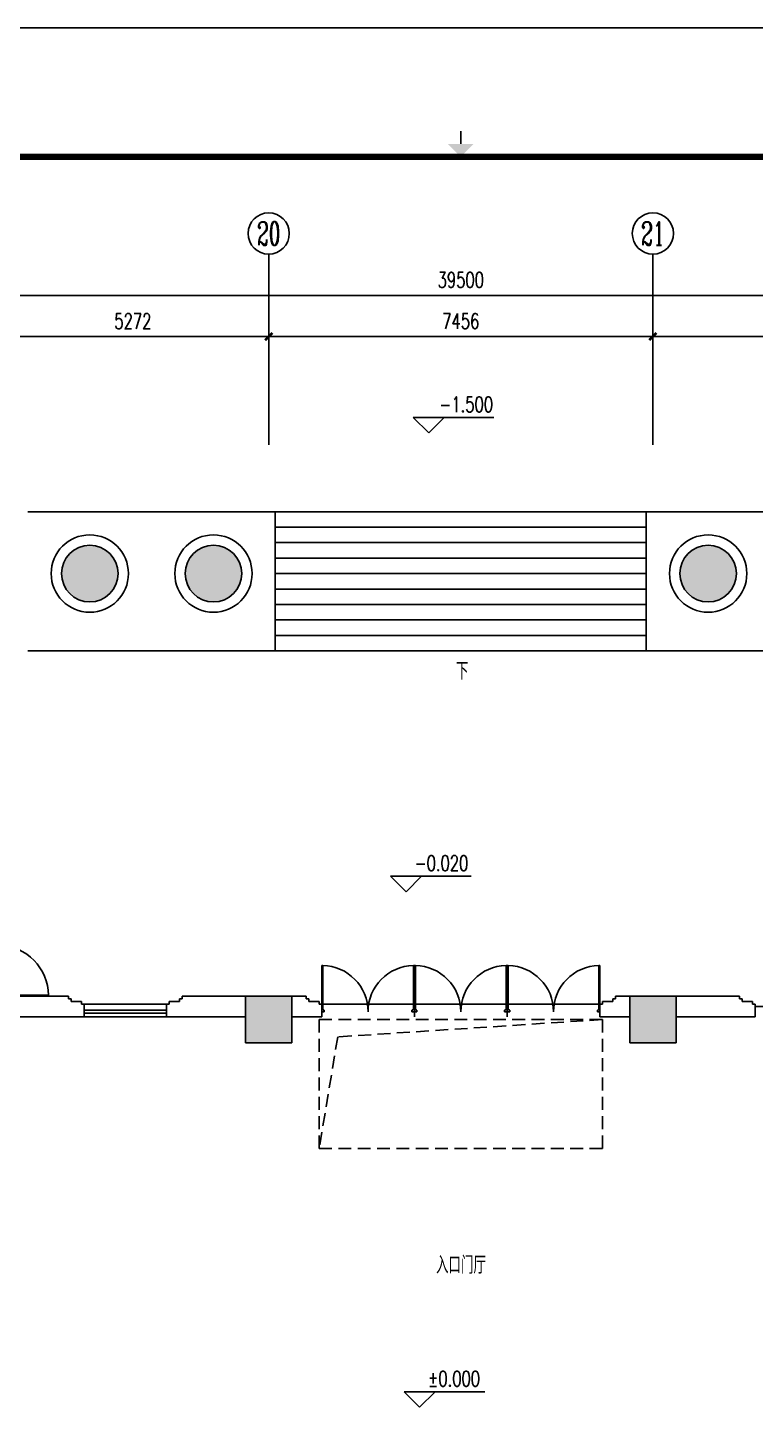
# Model space of a CAD drawing. Extents: x 190999 to 834799, y -200814 to 215286.
# Drawn here: x 700249 to 714359, y 128769 to 155886 of the extents above; entities that cross this region are included whole.
import ezdxf
from ezdxf.enums import TextEntityAlignment as Align

# ---------------------------------------------------------------- set-up
doc = ezdxf.new("R2010")
doc.units = 0
doc.header["$LTSCALE"] = 1000
doc.header["$MEASUREMENT"] = 0
doc.linetypes.add('HIDDEN', pattern=[0.375, 0.25, -0.125])
for name, color, linetype in [('A-卫生间', 250, 'Continuous'), ('A-墙线', 2, 'Continuous'), ('A-外包装修', 250, 'Continuous'), ('A-外窗', 145, 'Continuous'), ('A-门', 167, 'Continuous'), ('AXIS', 3, 'Continuous'), ('AXIS_TEXT', 7, 'Continuous'), ('COLUMN', 2, 'Continuous'), ('DIM_ELEV', 3, 'Continuous'), ('DIM_SYMB', 3, 'Continuous'), ('PUB_HATCH', 250, 'Continuous'), ('PUB_TEXT', 7, 'Continuous'), ('STAIR', 5, 'Continuous'), ('图框', 189, 'Continuous'), ('房间名称', 7, 'Continuous')]:
    doc.layers.add(name, color=color, linetype=linetype)
doc.styles.add('_TCH_AXIS', font='COMPLEX', dxfattribs={"bigfont": 'GBCBIG'})
doc.styles.add('_TCH_DIM', font='SIMPLEX', dxfattribs={"bigfont": 'GBCBIG'})
doc.styles.add('COMPLEX', font='COMPLEX')
doc.styles.add('DIM_FONT', font='SIMPLEX', dxfattribs={"width": 0.7, "bigfont": 'GBCBIG'})
doc.dimstyles.new('DIMN', dxfattribs={"dimtxt": 300, "dimasz": 100, "dimexe": 250, "dimexo": 300, "dimgap": 150, "dimtad": 1, "dimdec": 0, "dimzin": 0, "dimdsep": 46, "dimtxsty": 'DIM_FONT', "dimblk": 'ARCHTICK', "dimcen": 0.09, "dimclrt": 7, "dimazin": 2, "dimtfac": 1, "dimtdec": 0, "dimtix": 1, "dimtmove": 2, "dimatfit": 3, "dimfxl": 0, "dimtolj": 1, "dimtzin": 0, "dimarcsym": 0})

# ---------------------------------------------------------------- blocks, each defined once
blk = doc.blocks.new('TJAD_TK_A0')
at = {"layer": '图框'}
blk.add_line((973, -441.7), (973, 399.3), dxfattribs=at)
at = {"layer": '图框', "const_width": 1.2}
blk.add_lwpolyline([(2152, -431.7), (2152, 389.3), (998, 389.3), (998, -431.7)], close=True, dxfattribs=at)
at = {"layer": '图框', "const_width": 0.3}
blk.add_lwpolyline([(995.5, -21.2), (993, -21.2)], dxfattribs=at)
at = {"layer": '图框'}
blk.add_solid([(995.5, -23.7), (995.5, -18.7), (998, -21.2)], dxfattribs=at)
blk = doc.blocks.new('m1000')
at = {"layer": 'A-墙线'}
for p, q in [((0, 0), (0, 200)), ((1000, 0), (1000, 200))]:
    blk.add_line(p, q, dxfattribs=at)
at = {"layer": 'A-门'}
for p, q in [((0, 1100), (0, 100)), ((0, 1100), (20, 1100)), ((20, 1100), (20, 150)), ((0, 150), (30, 150)), ((0, 100), (50, 100)), ((30, 150), (30, 130)), ((30, 130), (50, 130)), ((50, 130), (50, 100)), ((950, 130), (950, 100)), ((970, 130), (950, 130)), ((1000, 100), (950, 100)), ((970, 150), (970, 130)), ((1000, 150), (970, 150)), ((1000, 150), (1000, 100))]:
    blk.add_line(p, q, dxfattribs=at)
blk.add_arc((0, 100), 1000, 2.866, 88.854, dxfattribs=at)
blk = doc.blocks.new('m1800')
at = {"layer": 'A-墙线'}
for p, q in [((-900, -100), (-900, 100)), ((900, -100), (900, 100))]:
    blk.add_line(p, q, dxfattribs=at)
at = {"layer": 'A-门'}
for p, q in [((-900, 900), (-900, 0)), ((-900, 900), (-880, 900)), ((-880, 900), (-880, 50)), ((880, 900), (880, 50)), ((900, 900), (880, 900)), ((900, 900), (900, 0)), ((-900, 50), (-870, 50)), ((-900, 0), (-850, 0)), ((-870, 50), (-870, 30)), ((-870, 30), (-850, 30)), ((-850, 30), (-850, 0)), ((850, 30), (850, 0)), ((870, 30), (850, 30)), ((900, 0), (850, 0)), ((870, 50), (870, 30)), ((900, 50), (870, 50))]:
    blk.add_line(p, q, dxfattribs=at)
for centre, start, end in [((-900, 0), 0, 88.7267), ((900, 0), 91.2733, 180)]:
    blk.add_arc(centre, 900, start, end, dxfattribs=at)
blk = doc.blocks.new('_ArchTick')
at = {"const_width": 0.5}
blk.add_lwpolyline([(-0.7, -0.7), (0.7, 0.7)], dxfattribs=at)
blk = doc.blocks.new('*D342')
at = {"layer": 'AXIS', "color": 0, "lineweight": -2}
for p, q in [((699649, 148675), (699649, 150150)), ((704921, 148675), (704921, 150150)), ((699649, 149900), (704921, 149900))]:
    blk.add_line(p, q, dxfattribs=at)
at = {"layer": 'Defpoints', "color": 0}
for p in [(704921, 149900), (699649, 148375), (704921, 148375)]:
    blk.add_point(p, dxfattribs=at)
at = {"layer": 'AXIS', "color": 0, "lineweight": -2, "xscale": 100, "yscale": 100, "zscale": 100, "rotation": 180}
blk.add_blockref('_ArchTick', (699649, 149900), dxfattribs=at)
at = {"layer": 'AXIS', "color": 0, "lineweight": -2, "xscale": 100, "yscale": 100, "zscale": 100}
blk.add_blockref('_ArchTick', (704921, 149900), dxfattribs=at)
at = {"layer": 'AXIS', "color": 7, "insert": (702285, 150200), "char_height": 300, "attachment_point": 5, "style": 'DIM_FONT'}
blk.add_mtext('\\A1;5272', dxfattribs=at)
blk = doc.blocks.new('*D343')
at = {"layer": 'AXIS', "color": 0, "lineweight": -2}
for p, q in [((704921, 148675), (704921, 150150)), ((712376, 148675), (712376, 150150)), ((704921, 149900), (712376, 149900))]:
    blk.add_line(p, q, dxfattribs=at)
at = {"layer": 'Defpoints', "color": 0}
for p in [(712376, 149900), (704921, 148375), (712376, 148375)]:
    blk.add_point(p, dxfattribs=at)
at = {"layer": 'AXIS', "color": 0, "lineweight": -2, "xscale": 100, "yscale": 100, "zscale": 100, "rotation": 180}
blk.add_blockref('_ArchTick', (704921, 149900), dxfattribs=at)
at = {"layer": 'AXIS', "color": 0, "lineweight": -2, "xscale": 100, "yscale": 100, "zscale": 100}
blk.add_blockref('_ArchTick', (712376, 149900), dxfattribs=at)
at = {"layer": 'AXIS', "color": 7, "insert": (708649, 150200), "char_height": 300, "attachment_point": 5, "style": 'DIM_FONT'}
blk.add_mtext('\\A1;7456', dxfattribs=at)
blk = doc.blocks.new('*D344')
at = {"layer": 'AXIS', "color": 0, "lineweight": -2}
for p, q in [((712376, 148675), (712376, 150150)), ((717649, 148675), (717649, 150150)), ((712376, 149900), (717649, 149900))]:
    blk.add_line(p, q, dxfattribs=at)
at = {"layer": 'Defpoints', "color": 0}
for p in [(717649, 149900), (712376, 148375), (717649, 148375)]:
    blk.add_point(p, dxfattribs=at)
at = {"layer": 'AXIS', "color": 0, "lineweight": -2, "xscale": 100, "yscale": 100, "zscale": 100, "rotation": 180}
blk.add_blockref('_ArchTick', (712376, 149900), dxfattribs=at)
at = {"layer": 'AXIS', "color": 0, "lineweight": -2, "xscale": 100, "yscale": 100, "zscale": 100}
blk.add_blockref('_ArchTick', (717649, 149900), dxfattribs=at)
at = {"layer": 'AXIS', "color": 7, "insert": (715012, 150200), "char_height": 300, "attachment_point": 5, "style": 'DIM_FONT'}
blk.add_mtext('\\A1;5272', dxfattribs=at)
blk = doc.blocks.new('*D349')
at = {"layer": 'AXIS', "color": 0, "lineweight": -2}
for p, q in [((688899, 148675), (688899, 150950)), ((728399, 148675), (728399, 150950)), ((688899, 150700), (728399, 150700))]:
    blk.add_line(p, q, dxfattribs=at)
at = {"layer": 'Defpoints', "color": 0}
for p in [(728399, 150700), (688899, 148375), (728399, 148375)]:
    blk.add_point(p, dxfattribs=at)
at = {"layer": 'AXIS', "color": 0, "lineweight": -2, "xscale": 100, "yscale": 100, "zscale": 100, "rotation": 180}
blk.add_blockref('_ArchTick', (688899, 150700), dxfattribs=at)
at = {"layer": 'AXIS', "color": 0, "lineweight": -2, "xscale": 100, "yscale": 100, "zscale": 100}
blk.add_blockref('_ArchTick', (728399, 150700), dxfattribs=at)
at = {"layer": 'AXIS', "color": 7, "insert": (708649, 151000), "char_height": 300, "attachment_point": 5, "style": 'DIM_FONT'}
blk.add_mtext('\\A1;39500', dxfattribs=at)
blk = doc.blocks.new('_AXISO')
blk.add_circle((0, 0), 0.5)
at = {"layer": 'AXIS_TEXT', "style": 'COMPLEX', "width": 1.041667}
blk.add_attdef('A', text='', height=0.56, dxfattribs=at).set_placement((-0.25, -0.28), (0.25, -0.28), align=Align.FIT)

msp = doc.modelspace()

# ---------------------------------------------------------------- hatches: boundary and pattern name
at = {"layer": 'PUB_HATCH'}
for points in [[(700898.5, 145303.7, 1), (701998.5, 145303.7, 1)], [(703298.5, 145303.7, 1), (704398.5, 145303.7, 1)], [(713998.5, 145303.7, 1), (712898.5, 145303.7, 1)], [(705370.6, 136203.7), (705370.6, 137103.7), (704470.6, 137103.7), (704470.6, 136203.7)], [(711926.5, 136203.7), (712826.5, 136203.7), (712826.5, 137103.7), (711926.5, 137103.7)]]:
    msp.add_hatch(color=256, dxfattribs=at).paths.add_polyline_path(points)

# ---------------------------------------------------------------- linework, layer by layer
at = {"layer": 'A-卫生间', "linetype": 'HIDDEN'}
msp.add_lwpolyline([(705898.5, 136653.7), (711398.5, 136653.7), (711398.5, 134153.7), (705898.5, 134153.7)], close=True, dxfattribs=at)
msp.add_lwpolyline([(711398.5, 136653.7), (706261.4, 136317.2), (705898.5, 134153.7)], dxfattribs=at)
at = {"layer": 'A-墙线'}
for p, q in [((701038.3, 137103.7), (699948.5, 137103.7)), ((701038.3, 137103.7), (701038.3, 137053.7)), ((701038.3, 137053.7), (701088.3, 137053.7)), ((701088.3, 137053.7), (701088.3, 137003.7)), ((701088.3, 137003.7), (701288.3, 137003.7)), ((701288.3, 137003.7), (701288.3, 136953.7)), ((701288.3, 136953.7), (701338.3, 136953.7)), ((701338.3, 136953.7), (701338.3, 136703.7)), ((702988.3, 136953.7), (702938.3, 136953.7)), ((702938.3, 136953.7), (702938.3, 136703.7)), ((702988.3, 137003.7), (702988.3, 136953.7)), ((703188.3, 137003.7), (702988.3, 137003.7)), ((703188.3, 137053.7), (703188.3, 137003.7)), ((703238.3, 137053.7), (703188.3, 137053.7)), ((704470.6, 137103.7), (703238.3, 137103.7)), ((703238.3, 137103.7), (703238.3, 137053.7)), ((705370.6, 137103.7), (705648.5, 137103.7)), ((705648.5, 137103.7), (705648.5, 137053.7)), ((705648.5, 137053.7), (705698.5, 137053.7)), ((705698.5, 137053.7), (705698.5, 137003.7)), ((705698.5, 137003.7), (705898.5, 137003.7)), ((705898.5, 137003.7), (705898.5, 136953.7)), ((705898.5, 136953.7), (705948.5, 136953.7)), ((705948.5, 136953.7), (705948.5, 136703.7)), ((711398.5, 136953.7), (711348.5, 136953.7)), ((711348.5, 136953.7), (711348.5, 136703.7)), ((711398.5, 137003.7), (711398.5, 136953.7)), ((711598.5, 137003.7), (711398.5, 137003.7)), ((711598.5, 137053.7), (711598.5, 137003.7)), ((711648.5, 137053.7), (711598.5, 137053.7)), ((711926.5, 137103.7), (711648.5, 137103.7)), ((711648.5, 137103.7), (711648.5, 137053.7)), ((712826.5, 137103.7), (714058.8, 137103.7)), ((714058.8, 137103.7), (714058.8, 137053.7)), ((714058.8, 137053.7), (714108.8, 137053.7)), ((714108.8, 137053.7), (714108.8, 137003.7)), ((714108.8, 137003.7), (714308.8, 137003.7)), ((714308.8, 137003.7), (714308.8, 136953.7)), ((714308.8, 136953.7), (714358.8, 136953.7)), ((714358.8, 136953.7), (714358.8, 136703.7)), ((701338.3, 136703.7), (699948.5, 136703.7)), ((704470.6, 136703.7), (702938.3, 136703.7)), ((705370.6, 136703.7), (705948.5, 136703.7)), ((711926.5, 136703.7), (711348.5, 136703.7)), ((712826.5, 136703.7), (714358.8, 136703.7))]:
    msp.add_line(p, q, dxfattribs=at)
at = {"layer": 'A-外包装修'}
for p, q in [((700248.5, 146503.7), (705048.5, 146503.7)), ((705048.5, 143803.7), (705048.5, 146503.7)), ((712248.5, 143803.7), (712248.5, 146503.7)), ((717048.5, 146503.7), (712248.5, 146503.7)), ((700248.5, 143803.7), (705048.5, 143803.7)), ((717048.5, 143803.7), (712248.5, 143803.7))]:
    msp.add_line(p, q, dxfattribs=at)
for centre in [(701448.5, 145303.7), (703848.5, 145303.7), (713448.5, 145303.7)]:
    msp.add_circle(centre, 750, dxfattribs=at)
at = {"layer": 'A-外窗'}
for p, q in [((702938.3, 136953.7), (701338.3, 136953.7)), ((702938.3, 136833.7), (701338.3, 136833.7)), ((702938.3, 136773.7), (701338.3, 136773.7)), ((702938.3, 136703.7), (701338.3, 136703.7)), ((714358.8, 136903.7), (715958.8, 136903.7))]:
    msp.add_line(p, q, dxfattribs=at)
at = {"layer": 'A-门'}
msp.add_line((705948.5, 136953.7), (711348.5, 136953.7), dxfattribs=at)
at = {"layer": 'AXIS'}
for p, q in [((704920.6, 147803.7), (704920.6, 151500.2)), ((712376.5, 147803.7), (712376.5, 151500.2))]:
    msp.add_line(p, q, dxfattribs=at)
at = {"layer": 'COLUMN'}
for p, q in [((705370.6, 137103.7), (704470.6, 137103.7)), ((704470.6, 137103.7), (704470.6, 136203.7)), ((705370.6, 136203.7), (705370.6, 137103.7)), ((712826.5, 137103.7), (711926.5, 137103.7)), ((711926.5, 137103.7), (711926.5, 136203.7)), ((712826.5, 136203.7), (712826.5, 137103.7)), ((704470.6, 136203.7), (705370.6, 136203.7)), ((711926.5, 136203.7), (712826.5, 136203.7))]:
    msp.add_line(p, q, dxfattribs=at)
for centre, start, end in [((701448.5, 145303.7), 0, 180), ((703848.5, 145303.7), 0, 180), ((713448.5, 145303.7), 0, 180), ((701448.5, 145303.7), 180, 0), ((703848.5, 145303.7), 180, 0), ((713448.5, 145303.7), 180, 0)]:
    msp.add_arc(centre, 550, start, end, dxfattribs=at)
at = {"layer": 'DIM_ELEV'}
for p, q in [((708026.1, 148031.8), (707726.1, 148331.8)), ((707726.1, 148331.8), (709291.1, 148331.8)), ((708026.1, 148031.8), (708326.1, 148331.8)), ((707585.8, 139133), (707285.8, 139433)), ((707285.8, 139433), (708850.8, 139433)), ((707585.8, 139133), (707885.8, 139433)), ((707849.6, 129133.6), (707549.6, 129433.6)), ((707549.6, 129433.6), (709114.6, 129433.6)), ((707849.6, 129133.6), (708149.6, 129433.6))]:
    msp.add_line(p, q, dxfattribs=at)
at = {"layer": 'DIM_SYMB'}
msp.add_lwpolyline([(708648.5, 143803.7, 0, 0, 0), (708648.5, 146203.7, 80, 0, 0), (708648.5, 146503.7, 0, 0, 0)], format="xyseb", dxfattribs=at)
at = {"layer": 'STAIR'}
for p, q in [((712248.5, 146503.7), (705048.5, 146503.7)), ((712248.5, 146203.7), (705048.5, 146203.7)), ((712248.5, 145903.7), (705048.5, 145903.7)), ((712248.5, 145603.7), (705048.5, 145603.7)), ((712248.5, 145303.7), (705048.5, 145303.7)), ((712248.5, 145003.7), (705048.5, 145003.7)), ((712248.5, 144703.7), (705048.5, 144703.7)), ((712248.5, 144403.7), (705048.5, 144403.7)), ((712248.5, 144103.7), (705048.5, 144103.7)), ((705048.5, 143803.7), (712248.5, 143803.7))]:
    msp.add_line(p, q, dxfattribs=at)

# ---------------------------------------------------------------- block references
at = {"layer": 'A-门', "xscale": -1, "rotation": 270}
msp.add_blockref('m1000', (699548.5, 137103.7), dxfattribs=at)
at = {"layer": 'A-门', "xscale": -1}
msp.add_blockref('m1800', (706848.5, 136803.7), dxfattribs=at)
at = {"layer": 'A-门'}
for p in [(708648.5, 136803.7), (710448.5, 136803.7)]:
    msp.add_blockref('m1800', p, dxfattribs=at)
at = {"layer": 'AXIS'}
ref = msp.add_blockref('_AXISO', (704920.6, 151900.2), dxfattribs=dict(at, xscale=800, yscale=800, zscale=800))
ref.add_attrib('A', '20', dxfattribs={"layer": 'AXIS_TEXT', "height": 452.55, "style": '_TCH_AXIS', "width": 0.617647}).set_placement((704694.3, 151674), (705146.9, 151674), align=Align.FIT)
ref = msp.add_blockref('_AXISO', (712376.5, 151900.2), dxfattribs=dict(at, xscale=800, yscale=800, zscale=800))
ref.add_attrib('A', '21', dxfattribs={"layer": 'AXIS_TEXT', "height": 452.55, "style": '_TCH_AXIS', "width": 0.724138}).set_placement((712150.2, 151674), (712602.7, 151674), align=Align.FIT)
at = {"layer": '图框', "xscale": 100, "yscale": 100, "zscale": 100, "rotation": 270}
msp.add_blockref('TJAD_TK_A0', (710768.8, 253186.5), dxfattribs=at)

# ---------------------------------------------------------------- texts
at = {"layer": 'PUB_TEXT', "style": '_TCH_DIM', "width": 0.705882}
for s, p in [('-1.500', (708231.1, 148436.6)), ('-0.020', (707750.8, 139537.8)), ('%%P0.000', (708014.6, 129538.5))]:
    msp.add_text(s, height=297.5, dxfattribs=at).set_placement(p)
at = {"layer": 'PUB_TEXT', "style": '_TCH_DIM'}
msp.add_text('下', height=337.6, dxfattribs=at).set_placement((708553.6, 143243.7))
at = {"layer": '房间名称', "style": '_TCH_DIM'}
msp.add_text('入口门厅', height=337.59, dxfattribs=at).set_placement((708166.5, 131723.2))

# ---------------------------------------------------------------- dimensions: what is measured, and where the dimension line sits
at = {"layer": 'AXIS'}
for p1, p2, distance, picture, middle in [((688898.5, 148375.2), (728398.5, 148375.2), 2325, '*D349', (708648.5, 151000.2)), ((699648.5, 148375.2), (704920.6, 148375.2), 1525, '*D342', (702284.6, 150200.2)), ((704920.6, 148375.2), (712376.5, 148375.2), 1525, '*D343', (708648.5, 150200.2)), ((712376.5, 148375.2), (717648.5, 148375.2), 1525, '*D344', (715012.5, 150200.2))]:
    dim = msp.add_aligned_dim(p1=p1, p2=p2, distance=distance, dimstyle='DIMN', dxfattribs=at)
    dim.commit()
    dim.dimension.update_dxf_attribs({"geometry": picture, "text_midpoint": middle})

doc.saveas('drawing.dxf')
